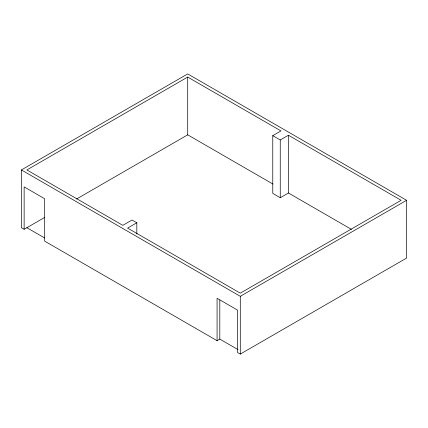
<?xml version="1.0" encoding="UTF-8"?>
<svg xmlns="http://www.w3.org/2000/svg" width="428" height="428" viewBox="0 0 428 428"><rect width="100%" height="100%" fill="white"/><g stroke="black" fill="none" stroke-linecap="round" stroke-linejoin="round"><path stroke-width="0.64" d="M44.801 217.349L24.134 229.28L21.4 227.701L21.4 169.937L187.705 73.921L406.6 200.299L406.6 258.063L240.295 354.079L237.561 352.501L237.561 310.113L217.071 298.284L217.071 340.672L219.805 339.099L238.016 349.612M351.436 229.371L288.445 193.001L280.249 197.736L272.775 193.419L272.775 135.655L280.971 130.92L187.705 77.072L26.862 169.937L122.82 225.337L132.043 220.013L136.821 222.774L136.821 234.062M76.623 198.977L187.705 134.841L272.914 184.035M136.821 222.774L127.603 228.097L240.295 293.159L401.138 200.299L288.445 135.237L280.249 139.967L272.775 135.655M21.4 169.937L240.295 296.315L406.6 200.299M26.862 227.701L44.507 237.888M217.071 340.672L44.619 241.108L44.619 198.72L24.134 186.892L24.134 229.28M288.445 135.237L288.445 193.001M280.249 139.967L280.249 197.736M240.295 296.315L240.295 354.079M219.805 300.017L219.805 339.099M187.705 77.072L187.705 134.841"/></g></svg>
